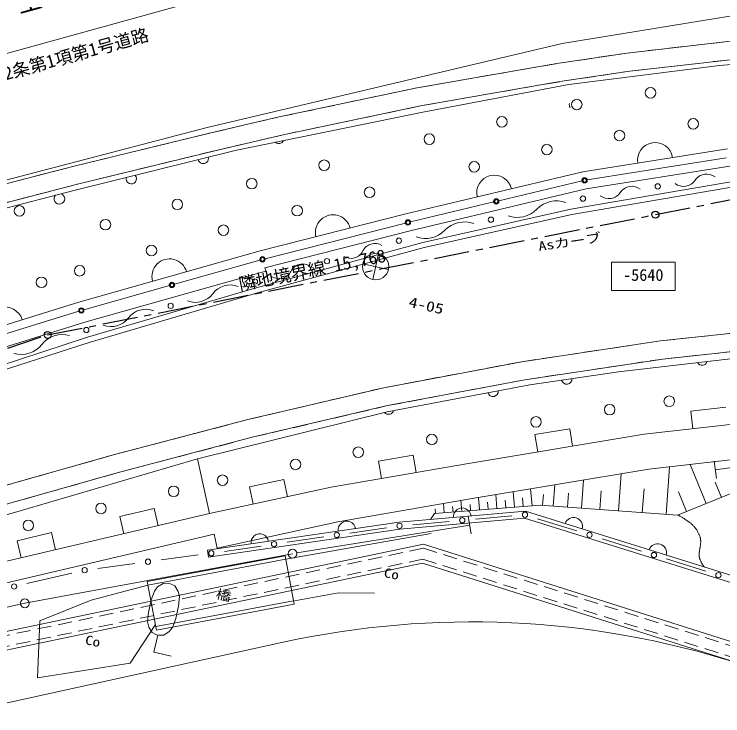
# Model space of a CAD drawing. Units: millimetres, scale not verified. Extents: x -56617 to 56645, y -39182 to 40051.
# Drawn here: x -927 to 19205, y 6937 to 26858 of the extents above; entities that cross this region are included whole.
import ezdxf
from ezdxf.enums import TextEntityAlignment as Align

# ---------------------------------------------------------------- set-up
doc = ezdxf.new("R2010")
doc.units = ezdxf.units.MM
doc.header["$LTSCALE"] = 200
doc.linetypes.add('CHAIN1', pattern=[8, 5, -1, 1, -1])
doc.linetypes.add('DASHED2', pattern=[3, 2, -1])
for name, color, linetype, lineweight in [('0-2_仕上', 4, 'Continuous', 9), ('0-3_建具', 7, 'Continuous', 18), ('0-5_寸法', 4, 'Continuous', 9), ('0-8_寸法文字', 4, 'Continuous', 9), ('3-4_その他1', 4, 'Continuous', 18), ('3-6_その他3', 6, 'CHAIN1', 25), ('3-F_太線', 3, 'Continuous', 18)]:
    doc.layers.add(name, color=color, linetype=linetype, lineweight=lineweight)
doc.layers.add('3-9_ハッチ1', color=7, linetype='Continuous')
doc.styles.add('ＭＳ ゴシック', font='')
doc.styles.get('ＭＳ ゴシック').set_extended_font_data('MS Gothic')

msp = doc.modelspace()

# ---------------------------------------------------------------- linework, layer by layer
at = {"layer": '0-2_仕上'}
for p, q in [((-4290, 24869.2), (5098.1, 27470.5)), ((14640.7, 26021.8), (19464.6, 26815.2)), ((16491.9, 25754.1), (20483.2, 26210.5)), ((4514, 23632.5), (14640.7, 26021.8)), ((19108.3, 25398.6), (24647.8, 25896.7)), ((14493.2, 25457.4), (16491.9, 25754.1)), ((16559.6, 25238.4), (20534, 25692.9)), ((10521.2, 24766.1), (14493.2, 25457.4)), ((14831.2, 24864.5), (19108.3, 25398.6)), ((14576, 24943.9), (16559.6, 25238.4)), ((6600, 23939.5), (10521.2, 24766.1)), ((10619.5, 24255.3), (14576, 24943.9)), ((10685.3, 24073.7), (14831.2, 24864.5)), ((6712.5, 23431.7), (10619.5, 24255.3)), ((5349.3, 22991.2), (10685.3, 24073.7)), ((4655.7, 23487.2), (6600, 23939.5)), ((-12934.6, 19072.2), (4514, 23632.5)), ((742.5, 22535.8), (4655.7, 23487.2)), ((4776.1, 22981.2), (6712.5, 23431.7)), ((807.1, 21865.7), (5349.3, 22991.2)), ((869.4, 22031.5), (4776.1, 22981.2)), ((19335.8, 23039.3), (15228.9, 22386.4)), ((19296.4, 22780), (15351.6, 22152.7)), ((-5080.4, 21021), (742.5, 22535.8)), ((15228.9, 22386.4), (10200.1, 21188.1)), ((19405.3, 22544.1), (15326.2, 21895.6)), ((-4945.1, 20518.8), (869.4, 22031.5)), ((15204.6, 22123.6), (12841.6, 21560.5)), ((19603.7, 22123), (14889.5, 21318)), ((19625.8, 21974.6), (14918.6, 21170.8)), ((-4222.9, 20547.8), (807.1, 21865.7)), ((15326.2, 21895.6), (10319.6, 20702.6)), ((12695.7, 21525.8), (10332.8, 20962.7)), ((10200.1, 21188.1), (6063.7, 20137)), ((14889.5, 21318), (10686.7, 20374.9)), ((14918.6, 21170.8), (10722.7, 20229.2)), ((10187.1, 20926.9), (6201.1, 19913.9)), ((10319.6, 20702.6), (6193.1, 19654)), ((10686.7, 20374.9), (5949.3, 19092.8)), ((6063.7, 20137), (910.8, 18685.7)), ((10722.7, 20229.2), (5990, 18948.5)), ((6056.2, 19875.1), (3627.2, 19191)), ((6220.2, 19557.7), (1080.7, 18110.2)), ((6193.1, 19654), (6220.2, 19557.7)), ((3482.8, 19150.4), (1053.8, 18466.2)), ((5949.3, 19092.8), (1156.8, 17683.2)), ((5990, 18948.5), (1201.1, 17539.9)), ((910.8, 18685.7), (-3270.1, 17393.5)), ((909.9, 18423.8), (-3123.4, 17177.2)), ((1080.7, 18110.2), (-3090.5, 16821)), ((17437.5, 17582.8), (21412.4, 18007.1)), ((1156.8, 17683.2), (-8281, 14615.7)), ((1201.1, 17539.9), (-8236.8, 14472.3)), ((13495.9, 16991.3), (17437.5, 17582.8)), ((17503.7, 17067), (21457, 17488.9)), ((16244.1, 16702.7), (21467, 17306.4)), ((9572.9, 16253.2), (13495.9, 16991.3)), ((13582.6, 16478.5), (17503.7, 17067)), ((13723.6, 16336), (16244.1, 16702.7)), ((9669.3, 15569.8), (13723.6, 16336)), ((9680.4, 15744.3), (13582.6, 16478.5)), ((5712.1, 15348.6), (9572.9, 16253.2)), ((5837.5, 14843.9), (9680.4, 15744.3)), ((4276.6, 14237.6), (9669.3, 15569.8)), ((19289, 15698.4), (18295.4, 15586.1)), ((18295.4, 15586.1), (18351.5, 15089.3)), ((1859.1, 14336.6), (5712.1, 15348.6)), ((20729.9, 15358.1), (16966.8, 14932.7)), ((16966.8, 14932.7), (11919.7, 14093.1)), ((14854.4, 15088.2), (13868, 14924.1)), ((13868, 14924.1), (13950, 14430.8)), ((14936.5, 14594.9), (14854.4, 15088.2)), ((26993.9, 15053), (18991.7, 13919.3)), ((1995.9, 13834.9), (5837.5, 14843.9)), ((-1962.1, 13256.1), (1859.1, 14336.6)), ((10404.9, 14337.4), (9419.6, 14166.3)), ((10490.4, 13844.8), (10404.9, 14337.4)), ((17105.1, 13942), (20897.4, 14370.7)), ((-692.4, 12775), (4276.6, 14237.6)), ((4625, 12677.2), (4276.6, 14237.6)), ((11919.7, 14093.1), (8075.9, 13425.4)), ((9419.6, 14166.3), (9505.2, 13673.7)), ((19026.7, 13671.7), (18956.6, 14166.8)), ((12087.3, 13107.2), (17105.1, 13942)), ((17593.6, 12656.4), (17693.5, 14008.5)), ((18729, 12962), (18277.9, 14074.6)), ((-1817.5, 12756.6), (1995.9, 13834.9)), ((16241.5, 12756.4), (16319.5, 13811.3)), ((6733.2, 13645.9), (5755.9, 13434)), ((6839.1, 13157.3), (6733.2, 13645.9)), ((14388.3, 12893.4), (14433, 13497.4)), ((15186.6, 12834.4), (15245.6, 13632.6)), ((19163.7, 13138.3), (18987.4, 13573)), ((8075.9, 13425.4), (4625, 12677.2)), ((5755.9, 13434), (5861.8, 12945.4)), ((13286, 12862.4), (13250.5, 13300.7)), ((13784.4, 12902.8), (13745.4, 13383.1)), ((15714.1, 12795.4), (15753, 13322.8)), ((16917.5, 12706.4), (16967.5, 13382.4)), ((19733.7, 13369.4), (17916.5, 12632.6)), ((18172.7, 12736.4), (17947.1, 13292.7)), ((8267.5, 12443.7), (12087.3, 13107.2)), ((12289.3, 12781.5), (12260.5, 13136)), ((12787.6, 12821.9), (12755.5, 13218.4)), ((13535.2, 12882.6), (13515.7, 13122.7)), ((14086.3, 12915.7), (14108.6, 13217.7)), ((14787.5, 12863.9), (14817, 13263)), ((14011.6, 12921.2), (11011.6, 12677.9)), ((11292.5, 12700.7), (11271.1, 12965.4)), ((11790.9, 12741.1), (11765.7, 13051.4)), ((12040.1, 12761.3), (12025.7, 12938.6)), ((12538.5, 12801.7), (12522.4, 13000)), ((13036.8, 12842.1), (13019, 13061.3)), ((17916.5, 12632.6), (14011.6, 12921.2)), ((-7720.2, 10787.3), (-692.4, 12775)), ((3051.7, 12822), (2078.1, 12593.9)), ((3165.8, 12335.2), (3051.7, 12822)), ((13595.8, 12747.6), (10008.6, 12430.5)), ((11043.4, 12680.5), (11032.6, 12812.9)), ((11541.7, 12720.9), (11529.1, 12876)), ((28267.2, 8166.4), (13595.8, 12747.6)), ((4625, 12677.2), (-5108.7, 10396)), ((2078.1, 12593.9), (2192.2, 12107)), ((10031.8, 12231.8), (13574.1, 12544.9)), ((11011.6, 12677.9), (10904.5, 12513.1)), ((11973.8, 12598.6), (12053.4, 12105)), ((12176.1, 12521.7), (13211.4, 12613.2)), ((13574.1, 12544.9), (28207.4, 7975.5)), ((13942.9, 12534.5), (15058.5, 12186.1)), ((10008.6, 12430.5), (4564.1, 11637.5)), ((4836.9, 11699.9), (8267.5, 12443.7)), ((7103.2, 11559.8), (12013.6, 12351.8)), ((10393.7, 12364.1), (11429, 12455.7)), ((-4968.3, 9812.6), (4752.2, 12090.8)), ((130.9, 12137.5), (-842.7, 11909.3)), ((245, 11650.7), (130.9, 12137.5)), ((4592.9, 11439.6), (10031.8, 12231.8)), ((4752.2, 12090.8), (4836.9, 11699.9)), ((10922.4, 12117.9), (6789.9, 11383.3)), ((8609.3, 12125.6), (9649.1, 12277.1)), ((-842.7, 11909.3), (-728.7, 11422.5)), ((6827.4, 11866.1), (7867.2, 12017.5)), ((15774.4, 11962.6), (16890.1, 11614.2)), ((5045.4, 11606.6), (6085.2, 11758)), ((-622.6, 10131.3), (6979.8, 11539.9)), ((6771.5, 11481.6), (2855.4, 10747.1)), ((3246.5, 11362.3), (4302.6, 11503)), ((4564.1, 11637.5), (4592.9, 11439.6)), ((7029.6, 10105.6), (6771.5, 11481.6)), ((6789.9, 11383.3), (2873.8, 10648.8)), ((17606, 11390.7), (18721.6, 11042.3)), ((1447, 11122.5), (2503.1, 11263.2)), ((-563.1, 10692.6), (710, 10988.2)), ((3113.5, 9371.1), (2855.4, 10747.1)), ((3308.4, 10697.2), (3149.2, 10596.1)), ((3445.8, 10700.7), (3308.4, 10697.2)), ((3510.8, 10686.1), (3445.8, 10700.7)), ((3633.7, 10624.6), (3510.8, 10686.1)), ((1262.8, 10223.8), (2873.8, 10648.8)), ((3055.1, 10480.5), (2964.5, 10227.5)), ((3149.2, 10596.1), (3055.1, 10480.5)), ((3734.8, 10465.4), (3633.7, 10624.6)), ((3770.8, 10320.7), (3734.8, 10465.4)), ((3745.3, 10053.2), (3770.8, 10320.7)), ((7036.2, 10199.4), (8286.5, 10430.6)), ((8286.5, 10430.6), (9313.9, 10415.4)), ((-7786.5, 8571.5), (-622.6, 10131.3)), ((-200.1, 9637.4), (1262.8, 10223.8)), ((2964.5, 10227.5), (2884.6, 9869.6)), ((7011.1, 10203.9), (3095.1, 9469.4)), ((7029.6, 10105.6), (3113.5, 9371.1)), ((2884.6, 9869.6), (2859, 9602.1)), ((3665.4, 9695.3), (3745.3, 10053.2)), ((3574.8, 9442.3), (3665.4, 9695.3)), ((-262, 8014.9), (-200.1, 9637.4)), ((3083.2, 9532.6), (2371.6, 8434.2)), ((2859, 9602.1), (2895, 9457.4)), ((2895, 9457.4), (2996.1, 9298.3)), ((2996.1, 9298.3), (3119, 9236.7)), ((3321.5, 9225.6), (3480.6, 9326.7)), ((3480.6, 9326.7), (3574.8, 9442.3)), ((3151.5, 9229.4), (3042.6, 8741.4)), ((3119, 9236.7), (3184.1, 9222.2)), ((3184.1, 9222.2), (3321.5, 9225.6)), ((3042.6, 8741.4), (3530.6, 8632.5)), ((2371.6, 8434.2), (-262, 8014.9))]:
    msp.add_line(p, q, dxfattribs=at)
at = {"layer": '0-2_仕上', "linetype": 'DASHED2'}
for p, q in [((16559.6, 25238.4), (20534, 25692.9)), ((10521.2, 24766.1), (14493.2, 25457.4)), ((6712.5, 23431.7), (10619.5, 24255.3)), ((742.5, 22535.8), (4655.7, 23487.2)), ((-5080.4, 21021), (742.5, 22535.8)), ((-4945.1, 20518.8), (869.4, 22031.5)), ((17437.5, 17582.8), (21412.4, 18007.1)), ((13495.9, 16991.3), (17437.5, 17582.8)), ((17503.7, 17067), (21457, 17488.9)), ((9572.9, 16253.2), (13495.9, 16991.3)), ((13582.6, 16478.5), (17503.7, 17067)), ((9680.4, 15744.3), (13582.6, 16478.5)), ((5712.1, 15348.6), (9572.9, 16253.2)), ((5837.5, 14843.9), (9680.4, 15744.3)), ((1859.1, 14336.6), (5712.1, 15348.6)), ((1995.9, 13834.9), (5837.5, 14843.9)), ((-1962.1, 13256.1), (1859.1, 14336.6)), ((-1817.5, 12756.6), (1995.9, 13834.9))]:
    msp.add_line(p, q, dxfattribs=at)
for points in [[(14493.2, 25457.4), (16491.9, 25754.1), (20483.2, 26210.5)], [(10619.5, 24255.3), (14576, 24943.9), (16559.6, 25238.4)], [(4655.7, 23487.2), (6600, 23939.5), (10521.2, 24766.1)], [(869.4, 22031.5), (4776.1, 22981.2), (6712.5, 23431.7)]]:
    msp.add_lwpolyline(points, dxfattribs=at)
at = {"layer": '0-2_仕上'}
for centre, radius in [((17150.5, 24625.1), 150), ((15055.5, 24292), 150), ((12929.2, 23801), 150), ((18364.5, 23744.1), 150), ((16269.5, 23411), 150), ((10865.6, 23309.3), 150), ((14206.8, 23015.1), 150), ((7879.5, 22568.3), 150), ((12143.2, 22523.4), 150), ((5823.5, 22045.8), 150), ((15277.5, 22141), 75), ((15277.5, 22141), 60), ((15277.5, 22141), 50), ((9168.7, 21801.5), 150), ((17354.5, 21969.5), 75), ((3708.4, 21457.1), 150), ((12768.7, 21543.2), 75), ((12768.7, 21543.2), 60), ((12768.7, 21543.2), 50), ((15231.5, 21621.8), 75), ((15231.5, 21621.8), 75), ((-776.9, 21272.5), 150), ((7112.7, 21279), 150), ((1666.6, 20882), 150), ((10259.8, 20945.4), 75), ((10259.8, 20945.4), 60), ((10259.8, 20945.4), 50), ((12616.6, 21023.5), 75), ((5016.9, 20723.7), 150), ((10001.8, 20425.2), 75), ((10001.8, 20425.2), 75), ((2975, 20148.6), 150), ((6128.4, 19895.5), 75), ((6128.4, 19895.5), 60), ((6128.4, 19895.5), 50), ((7958.1, 19846.2), 75), ((933.2, 19573.5), 150), ((-150.5, 19245.8), 150), ((5914.4, 19267.1), 75), ((5914.4, 19267.1), 75), ((3555, 19170.7), 75), ((3555, 19170.7), 60), ((3555, 19170.7), 50), ((3518.6, 18578), 75), ((981.6, 18445.9), 75), ((981.6, 18445.9), 60), ((981.6, 18445.9), 50), ((1122.7, 17888.8), 75), ((1122.7, 17888.8), 75), ((17683.5, 15867.7), 150), ((15990.6, 15630.5), 150), ((13898, 15282.4), 150), ((10938.5, 14783.9), 150), ((8848.4, 14420.8), 150), ((7066.9, 14074.9), 150), ((4993.7, 13625.4), 150), ((3605.3, 13309.7), 150), ((1539.9, 12825.7), 150), ((13584.9, 12646.3), 75), ((-525.4, 12341.6), 150), ((11802.6, 12488.7), 75), ((10020.2, 12331.1), 75), ((8238.2, 12071.6), 75), ((15416.5, 12074.3), 75), ((6456.3, 11812.1), 75), ((4674.3, 11552.5), 75), ((6979.8, 11539.9), 125), ((17248, 11502.4), 75), ((2874.8, 11312.8), 75), ((1075.3, 11073), 75), ((19079.6, 10930.5), 75), ((-928.4, 10607.8), 75), ((-622.6, 10131.3), 125)]:
    msp.add_circle(centre, radius, dxfattribs=at)
for centre, radius, start, end in [((14992.7, 24292.7), 150, 169.36634, 213.07018), ((6590.2, 23335), 150, 228.47119, 334.46536), ((17282.3, 22712.8), 500, 9.0343, 189.0343), ((4441.8, 22765.6), 150, 193.65063, 14.18226), ((2400, 22190.5), 150, 167.04027, 40.79262), ((12714.5, 21787.2), 500, 13.40222, 193.40222), ((18743.4, 21924.5), 393.9, 52.34842, 146.25045), ((16620.4, 21576.8), 393.9, 52.34842, 146.25045), ((18088.5, 22362.1), 393.9, 232.34842, 326.25045), ((358.1, 21615.4), 150, 135.8964, 73.46745), ((15965.5, 22014.5), 393.9, 232.34842, 326.25045), ((14477.9, 20787.6), 770.1, 69.78513, 135.99079), ((8131.9, 20662.5), 500, 14.25833, 194.25833), ((13370.1, 21857.8), 770.1, 249.78513, 315.99079), ((11863.1, 20189.3), 770.1, 69.78513, 135.99079), ((10755.3, 21259.4), 770.1, 249.78513, 315.99079), ((9319.4, 19968.5), 378.4, 57.86136, 153.77818), ((8640.5, 20302.9), 378.4, 237.86136, 333.77818), ((3487.2, 19411.3), 500, 15.72945, 195.72945), ((7275.7, 19389.4), 378.4, 57.86136, 153.77818), ((6596.8, 19723.8), 378.4, 237.86136, 333.77818), ((5212, 18550.2), 619.8, 69.01636, 143.0777), ((4221, 19294.9), 619.8, 249.01636, 323.0777), ((-1179.7, 18039.6), 500, 17.17497, 197.17497), ((2816.1, 17861.1), 619.8, 69.01636, 143.0777), ((1825.1, 18605.7), 619.8, 249.01636, 323.0777), ((445, 17009.2), 753.3, 74.44878, 141.41372), ((-732.6, 17948.8), 753.3, 254.44878, 321.41372), ((18618.3, 17040.8), 150, 211.53367, 341.65228), ((14770.2, 16502.7), 150, 193.76024, 2.79689), ((12677.7, 16154.6), 150, 196.83448, 4.5683), ((9711.9, 15647.4), 150, 219.59825, 343.60581), ((11802.2, 12589), 250, 5.05206, 185.05206), ((14965.6, 12319.9), 250, 342.65872, 162.65872), ((8523.3, 12214.2), 250, 8.28639, 188.28639), ((6049.4, 11853.9), 250, 8.28639, 188.28639), ((17352, 11574.7), 250, 342.65872, 162.65872)]:
    msp.add_arc(centre, radius, start, end, dxfattribs=at)
at = {"layer": '0-3_建具'}
for p, q in [((10703.3, 11807.5), (-27764.8, 3765.7)), ((10703.3, 11807.5), (42754.2, 1652.6)), ((10676.2, 11270.6), (-27620.5, 3264.6)), ((10676.2, 11270.6), (19617.7, 8437.6)), ((6714.8, 9025.7), (-20028.3, 3164.8))]:
    msp.add_line(p, q, dxfattribs=at)
at = {"layer": '0-3_建具', "linetype": 'DASHED2'}
for p, q in [((10697.5, 11693.9), (-27734.3, 3659.7)), ((10697.5, 11693.9), (42616.1, 1580.9)), ((10681.9, 11384.2), (-27651, 3370.6)), ((10681.9, 11384.2), (42239.5, 1385.6))]:
    msp.add_line(p, q, dxfattribs=at)
at = {"layer": '0-3_建具'}
msp.add_arc((12066.7, -15394.8), 25000, 72.41988, 102.36122, dxfattribs=at)
at = {"layer": '0-5_寸法'}
for p, q in [((9424, 20055.7), (9260.6, 19323.7)), ((9708.3, 19608), (8976.3, 19771.4))]:
    msp.add_line(p, q, dxfattribs=at)
msp.add_circle((9342.3, 19689.7), 375, dxfattribs=at)
at = {"layer": '0-8_寸法文字'}
for p, q in [((17951.5, 12628.5), (17933.5, 12639.5)), ((17969.3, 12617.7), (17951.5, 12628.5)), ((17986.9, 12607.1), (17969.3, 12617.7)), ((18004.2, 12596.5), (17986.9, 12607.1)), ((18021.3, 12586.2), (18004.2, 12596.5)), ((18038.2, 12575.9), (18021.3, 12586.2)), ((18054.9, 12565.7), (18038.2, 12575.9)), ((18071.4, 12555.6), (18054.9, 12565.7)), ((18087.6, 12545.5), (18071.4, 12555.6)), ((18103.6, 12535.5), (18087.6, 12545.5)), ((18119.4, 12525.5), (18103.6, 12535.5)), ((18135, 12515.6), (18119.4, 12525.5)), ((18150.3, 12505.6), (18135, 12515.6)), ((18165.5, 12495.6), (18150.3, 12505.6)), ((18180.4, 12485.6), (18165.5, 12495.6)), ((18195.1, 12475.6), (18180.4, 12485.6)), ((18209.6, 12465.5), (18195.1, 12475.6)), ((18223.8, 12455.3), (18209.6, 12465.5)), ((18237.8, 12445.1), (18223.8, 12455.3)), ((18251.6, 12434.7), (18237.8, 12445.1)), ((18265.2, 12424.2), (18251.6, 12434.7)), ((18278.6, 12413.6), (18265.2, 12424.2)), ((18291.7, 12402.9), (18278.6, 12413.6)), ((18304.6, 12391.9), (18291.7, 12402.9)), ((18317.3, 12380.9), (18304.6, 12391.9)), ((18329.8, 12369.6), (18317.3, 12380.9)), ((18342, 12358.1), (18329.8, 12369.6)), ((18354.1, 12346.3), (18342, 12358.1)), ((18365.9, 12334.4), (18354.1, 12346.3)), ((18377.4, 12322.2), (18365.9, 12334.4)), ((18388.8, 12309.7), (18377.4, 12322.2)), ((18399.9, 12297), (18388.8, 12309.7)), ((18410.8, 12283.9), (18399.9, 12297)), ((18421.5, 12270.5), (18410.8, 12283.9)), ((18432, 12256.9), (18421.5, 12270.5)), ((18442.2, 12242.8), (18432, 12256.9)), ((18452.2, 12228.4), (18442.2, 12242.8)), ((18462, 12213.7), (18452.2, 12228.4)), ((18471.5, 12198.6), (18462, 12213.7)), ((18480.8, 12183), (18471.5, 12198.6)), ((18489.9, 12167.1), (18480.8, 12183)), ((18498.8, 12150.7), (18489.9, 12167.1)), ((18507.5, 12133.8), (18498.8, 12150.7)), ((18515.9, 12116.5), (18507.5, 12133.8)), ((18524.1, 12098.8), (18515.9, 12116.5)), ((18532, 12080.5), (18524.1, 12098.8)), ((18539.8, 12061.7), (18532, 12080.5)), ((18547.3, 12042.5), (18539.8, 12061.7)), ((18553.1, 12026.3), (18547.3, 12042.5)), ((18558.1, 12010.2), (18553.1, 12026.3)), ((18562.5, 11994.3), (18558.1, 12010.2)), ((18566.2, 11978.6), (18562.5, 11994.3)), ((18569.2, 11962.9), (18566.2, 11978.6)), ((18571.7, 11947.4), (18569.2, 11962.9)), ((18573.6, 11932), (18571.7, 11947.4)), ((18574.9, 11916.7), (18573.6, 11932)), ((18575.8, 11901.5), (18574.9, 11916.7)), ((18576.2, 11886.4), (18575.8, 11901.5)), ((18576.2, 11871.4), (18576.2, 11886.4)), ((18549.1, 11668.1), (18551.7, 11682.3)), ((18551.7, 11682.3), (18554.3, 11696.6)), ((18554.3, 11696.6), (18556.9, 11711)), ((18556.9, 11711), (18559.5, 11725.3)), ((18559.5, 11725.3), (18562, 11739.7)), ((18562, 11739.7), (18564.4, 11754.1)), ((18564.4, 11754.1), (18566.7, 11768.5)), ((18566.7, 11768.5), (18568.8, 11783)), ((18568.8, 11783), (18570.7, 11797.6)), ((18570.7, 11797.6), (18572.4, 11812.2)), ((18572.4, 11812.2), (18573.8, 11826.9)), ((18573.8, 11826.9), (18575, 11841.6)), ((18575, 11841.6), (18575.8, 11856.5)), ((18575.8, 11856.5), (18576.2, 11871.4)), ((18532.4, 11524.8), (18532.8, 11539.3)), ((18532.4, 11510.3), (18532.4, 11524.8)), ((18532.8, 11495.8), (18532.4, 11510.3)), ((18532.8, 11539.3), (18533.6, 11553.7)), ((18533.7, 11481.2), (18532.8, 11495.8)), ((18533.6, 11553.7), (18534.7, 11568)), ((18535.1, 11466.5), (18533.7, 11481.2)), ((18534.7, 11568), (18536.1, 11582.4)), ((18536.1, 11582.4), (18537.8, 11596.7)), ((18537.8, 11596.7), (18539.7, 11611)), ((18539.7, 11611), (18541.9, 11625.3)), ((18541.9, 11625.3), (18544.1, 11639.5)), ((18544.1, 11639.5), (18546.6, 11653.8)), ((18546.6, 11653.8), (18549.1, 11668.1)), ((18537, 11451.8), (18535.1, 11466.5)), ((18539.4, 11437), (18537, 11451.8)), ((18542.5, 11422.1), (18539.4, 11437)), ((18546.2, 11407.1), (18542.5, 11422.1)), ((18550.6, 11392), (18546.2, 11407.1)), ((18555.7, 11376.9), (18550.6, 11392)), ((18561.5, 11361.6), (18555.7, 11376.9)), ((18568, 11346.2), (18561.5, 11361.6)), ((18575.4, 11330.7), (18568, 11346.2)), ((18577.5, 11326.3), (18575.4, 11330.7)), ((18579.7, 11322.1), (18577.5, 11326.3)), ((18581.7, 11317.9), (18579.7, 11322.1)), ((18583.8, 11313.8), (18581.7, 11317.9)), ((18585.8, 11309.8), (18583.8, 11313.8)), ((18587.7, 11305.8), (18585.8, 11309.8)), ((18589.7, 11301.9), (18587.7, 11305.8)), ((18591.6, 11298.1), (18589.7, 11301.9)), ((18593.4, 11294.3), (18591.6, 11298.1)), ((18595.3, 11290.6), (18593.4, 11294.3)), ((18597.1, 11286.9), (18595.3, 11290.6)), ((18598.9, 11283.3), (18597.1, 11286.9)), ((18600.7, 11279.8), (18598.9, 11283.3)), ((18602.5, 11276.3), (18600.7, 11279.8)), ((18604.3, 11272.8), (18602.5, 11276.3)), ((18606.1, 11269.4), (18604.3, 11272.8)), ((18607.9, 11266), (18606.1, 11269.4)), ((18609.7, 11262.6), (18607.9, 11266)), ((18611.5, 11259.3), (18609.7, 11262.6)), ((18613.3, 11255.9), (18611.5, 11259.3)), ((18615.1, 11252.6), (18613.3, 11255.9)), ((18617, 11249.4), (18615.1, 11252.6)), ((18618.8, 11246.1), (18617, 11249.4)), ((18620.7, 11242.9), (18618.8, 11246.1)), ((18622.6, 11239.6), (18620.7, 11242.9)), ((18624.6, 11236.4), (18622.6, 11239.6)), ((18626.5, 11233.1), (18624.6, 11236.4)), ((18628.5, 11229.9), (18626.5, 11233.1)), ((18630.6, 11226.7), (18628.5, 11229.9)), ((18632.7, 11223.4), (18630.6, 11226.7)), ((18634.8, 11220.2), (18632.7, 11223.4)), ((18637, 11216.9), (18634.8, 11220.2)), ((18639.2, 11213.6), (18637, 11216.9)), ((18641.5, 11210.3), (18639.2, 11213.6)), ((18643.9, 11206.9), (18641.5, 11210.3)), ((18646.3, 11203.5), (18643.9, 11206.9)), ((18648.8, 11200.1), (18646.3, 11203.5)), ((18651.3, 11196.7), (18648.8, 11200.1)), ((18653.9, 11193.2), (18651.3, 11196.7)), ((18656.6, 11189.7), (18653.9, 11193.2)), ((18659.4, 11186.1), (18656.6, 11189.7)), ((18662.3, 11182.5), (18659.4, 11186.1)), ((18665.2, 11178.9), (18662.3, 11182.5)), ((18668.2, 11175.1), (18665.2, 11178.9)), ((18671.4, 11171.4), (18668.2, 11175.1)), ((18674.6, 11167.5), (18671.4, 11171.4)), ((18677.9, 11163.6), (18674.6, 11167.5)), ((18681.3, 11159.6), (18677.9, 11163.6))]:
    msp.add_line(p, q, dxfattribs=at)
at = {"layer": '3-4_その他1', "color": 7}
msp.add_lwpolyline([(16046.9, 19015), (17846.9, 19015), (17846.9, 19815), (16046.9, 19815)], close=True, dxfattribs=at)
at = {"layer": '3-6_その他3'}
for p, q in [((17290, 21168.1), (29194, 23523.3)), ((23, 17751.7), (17290, 21168.1)), ((-5664.9, 15877.8), (23, 17751.7))]:
    msp.add_line(p, q, dxfattribs=at)
at = {"layer": '3-6_その他3', "linetype": 'Continuous'}
for centre in [(17290, 21168.1), (23, 17751.7)]:
    msp.add_circle(centre, 100, dxfattribs=at)

# ---------------------------------------------------------------- texts
at = {"layer": '0-2_仕上', "style": 'ＭＳ ゴシック'}
for s, rotation, width, p in [('Asカーブ', 8.436, 1.25, (13997.1, 20056.5)), ('Co', 347.417, 1.2, (9539.3, 10808.7)), ('橋', 347.417, 1.2, (4762.5, 10203.9)), ('Co', 347.417, 1.2, (1053.1, 8899.5))]:
    msp.add_text(s, height=263.9, rotation=rotation, dxfattribs=dict(at, width=width)).set_placement(p, align=Align.BOTTOM_LEFT)
at = {"layer": '0-5_寸法', "color": 7, "style": 'ＭＳ ゴシック', "width": 1.25}
msp.add_text('4-05', height=293.3, rotation=347.417, dxfattribs=at).set_placement((10242.9, 18466.6), align=Align.BOTTOM_LEFT)
at = {"layer": '3-4_その他1', "style": 'ＭＳ ゴシック'}
msp.add_text('-5640', height=337.2, dxfattribs=at).set_placement((16371.9, 19185), align=Align.BOTTOM_LEFT)
at = {"layer": '3-9_ハッチ1', "color": 3, "insert": (-4770.9, 25705.9), "char_height": 513.2, "attachment_point": 7, "rotation": 15.487, "style": 'ＭＳ ゴシック'}
msp.add_mtext('\\T1.19;県道沼津・土肥線（W=11.2m）', dxfattribs=at)
at = {"layer": '3-F_太線', "style": 'ＭＳ ゴシック'}
for s, rotation, p in [('法42条第1項第1号道路', 15.487, (-1859.2, 24675.8)), ('隣地境界線 15,768', 11.337, (5514.8, 18893.5))]:
    msp.add_text(s, height=366.6, rotation=rotation, dxfattribs=at).set_placement(p, align=Align.BOTTOM_LEFT)

doc.saveas('drawing.dxf')
